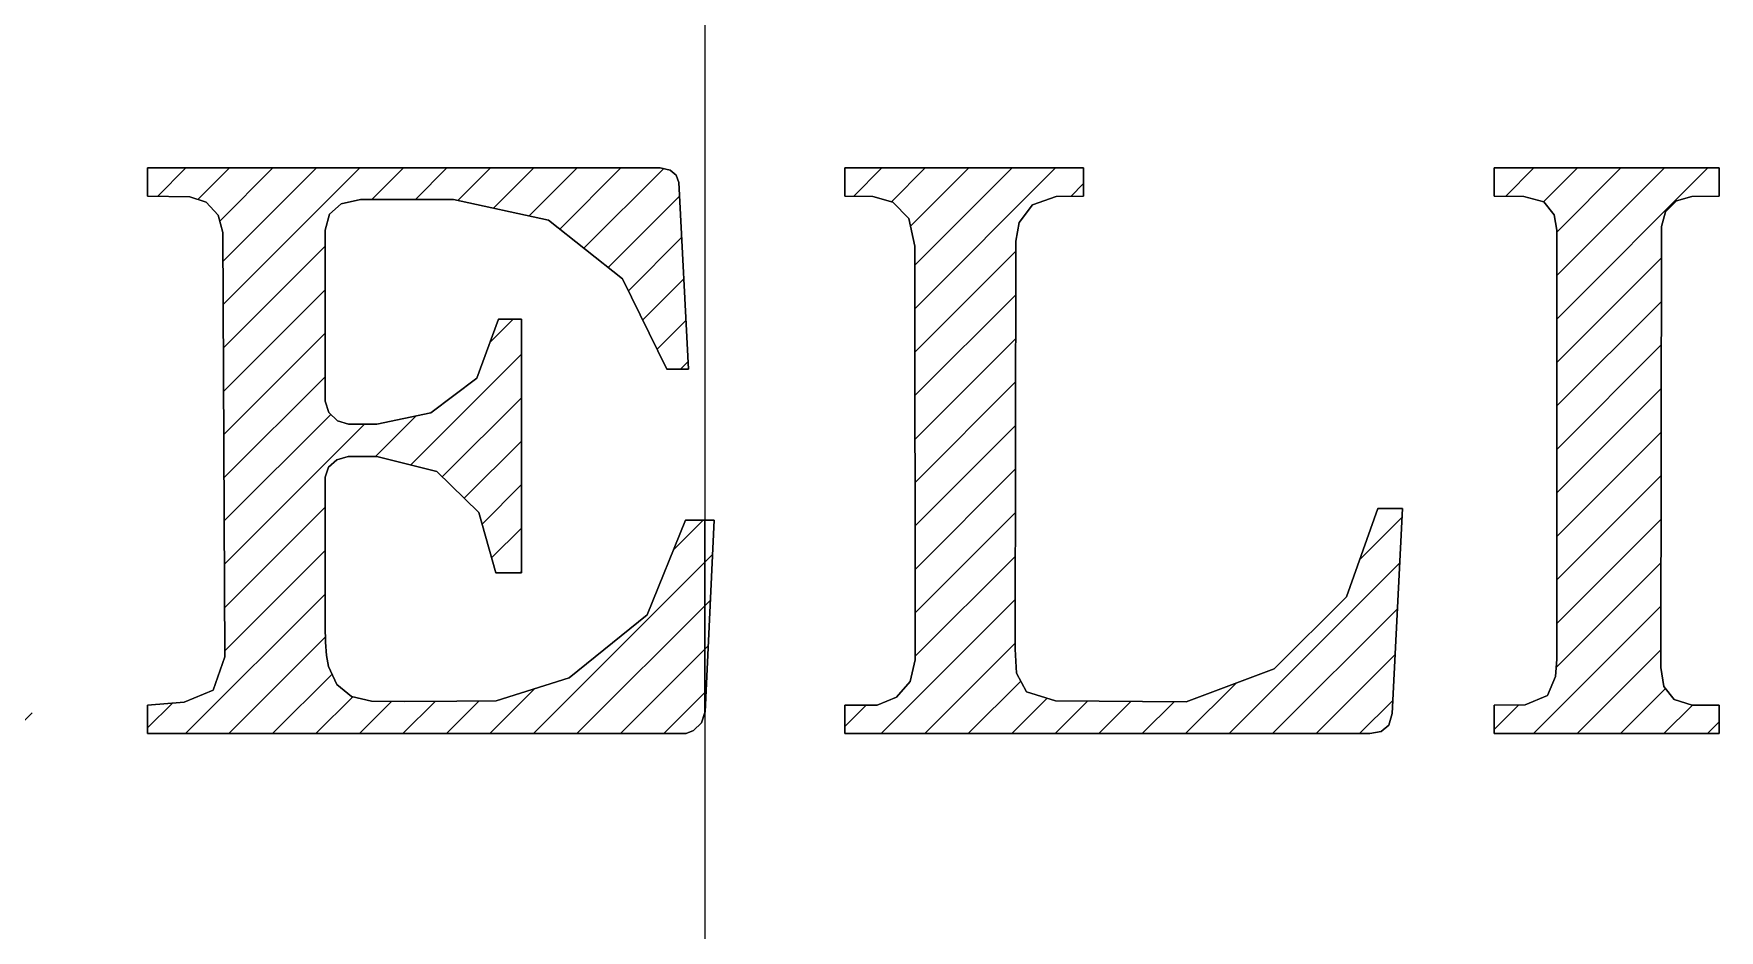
# Model space of a CAD drawing. Extents: x 43789 to 44209, y -38468 to -38171.
# Drawn here: x 43937.26 to 43944.11, y -38263.19 to -38259.54 of the extents above; entities that cross this region are included whole.
import ezdxf

# ---------------------------------------------------------------- set-up
doc = ezdxf.new("R2010")
doc.units = 0
doc.header["$LTSCALE"] = 7
doc.header["$MEASUREMENT"] = 0
doc.linetypes.add('CENTER', pattern=[2, 1.25, -0.25, 0.25, -0.25])
doc.layers.get('0').update_dxf_attribs({"color": 2, "linetype": 'CONTINUOUS'})
doc.layers.add('CL', color=1, linetype='CENTER')
doc.layers.add('D', color=2, linetype='CONTINUOUS')
pattern_1 = [(45, (8412.3692, -32212.31306), (-0.08838834765, 0.08838834765), [])]

msp = doc.modelspace()

# ---------------------------------------------------------------- hatches: boundary and pattern name
at = {"layer": 'D'}
h = msp.add_hatch(dxfattribs=at)
h.set_pattern_fill('ANSI31', color=256, style=0)
h.set_pattern_definition(pattern_1)
h.paths.add_polyline_path([(43934.8526, -38261.0525), (43934.8107, -38260.8693), (43934.745, -38260.7046), (43934.6583, -38260.5589), (43934.5521, -38260.4331), (43934.4268, -38260.3268), (43934.3218, -38260.2597), (43934.2053, -38260.2019), (43934.0772, -38260.154), (43933.9422, -38260.1185), (43933.806, -38260.0974), (43933.6683, -38260.0904), (43932.5556, -38260.0904), (43932.5556, -38260.1999), (43932.7159, -38260.2003), (43932.8059, -38260.2253), (43932.8525, -38260.2891), (43932.8651, -38260.3774), (43932.8651, -38262.1124), (43932.8413, -38262.188), (43932.7802, -38262.2503), (43932.6976, -38262.2757), (43932.5654, -38262.2753), (43932.5654, -38262.3904), (43933.6036, -38262.3904), (43933.772, -38262.3884), (43933.9479, -38262.376), (43934.1097, -38262.3439), (43934.2451, -38262.2951), (43934.3638, -38262.2346), (43934.4794, -38262.1547), (43934.5911, -38262.0481), (43934.689, -38261.9186), (43934.7707, -38261.7773), (43934.8284, -38261.6212), (43934.8586, -38261.4448), (43934.8673, -38261.2541)])
h.paths.add_polyline_path([(43934.47, -38261.2523), (43934.4636, -38261.4921), (43934.4294, -38261.77), (43934.3455, -38261.9893), (43934.2754, -38262.073), (43934.1922, -38262.1474), (43934.0959, -38262.206), (43933.9697, -38262.2454), (43933.8168, -38262.2674), (43933.6677, -38262.2743), (43933.5504, -38262.2759), (43933.4451, -38262.277), (43933.3656, -38262.2723), (43933.3181, -38262.2399), (43933.2894, -38262.2005), (43933.2798, -38262.1277), (43933.2798, -38260.3622), (43933.2938, -38260.3002), (43933.3388, -38260.2467), (43933.4202, -38260.2238), (43933.4775, -38260.2226), (43933.5344, -38260.2218), (43933.5843, -38260.2215), (43933.7382, -38260.2238), (43933.9057, -38260.2378), (43934.0438, -38260.274), (43934.1433, -38260.3299), (43934.229, -38260.3975), (43934.3063, -38260.4784), (43934.4106, -38260.7063), (43934.4585, -38260.9966)], flags=16)
h.paths.add_polyline_path([(43936.2032, -38260.0578), (43936.1107, -38260.0578), (43935.9963, -38260.352), (43935.8722, -38260.6723), (43935.738, -38261.0189), (43935.6023, -38261.367), (43935.4747, -38261.6913), (43935.3551, -38261.9915), (43935.3045, -38262.0893), (43935.2419, -38262.1554), (43935.1531, -38262.2181), (43935.0877, -38262.2463), (43935.0112, -38262.2654), (43934.9391, -38262.2753), (43934.9391, -38262.3904), (43935.7759, -38262.3904), (43935.7759, -38262.2753), (43935.6181, -38262.2444), (43935.5098, -38262.1633), (43935.4996, -38262.0236), (43935.6291, -38261.6797), (43936.387, -38261.6797), (43936.5448, -38262.1092), (43936.5524, -38262.1934), (43936.5127, -38262.2543), (43936.448, -38262.2787), (43936.2454, -38262.2798), (43936.2454, -38262.3904), (43937.2497, -38262.3904), (43937.2497, -38262.2753), (43937.1009, -38262.2489), (43937.0246, -38262.1723), (43936.97, -38262.0418)])
h.paths.add_polyline_path([(43936.355, -38261.5618), (43935.6644, -38261.5618), (43936.0064, -38260.6645)], flags=16)
h.paths.add_polyline_path([(43938.4399, -38261.0391), (43938.4399, -38260.3427), (43938.4577, -38260.2781), (43938.5049, -38260.2359), (43938.5846, -38260.2183), (43938.9621, -38260.2183), (43939.3486, -38260.3027), (43939.6485, -38260.5405), (43939.8297, -38260.9083), (43939.9167, -38260.9083), (43939.8778, -38260.1489), (43939.8676, -38260.1195), (43939.8431, -38260.0994), (43939.8016, -38260.0904), (43937.7186, -38260.0904), (43937.7186, -38260.2055), (43937.8902, -38260.2071), (43937.9564, -38260.2295), (43938.0055, -38260.2827), (43938.0247, -38260.3524), (43938.0328, -38262.0778), (43937.985, -38262.2132), (43937.8674, -38262.2627), (43937.7186, -38262.2753), (43937.7186, -38262.3904), (43938.4482, -38262.3904), (43939.1778, -38262.3904), (43939.9074, -38262.3904), (43939.938, -38262.3783), (43939.9701, -38262.3463), (43939.9843, -38262.304), (43939.9843, -38261.5227), (43939.905, -38261.5227), (43939.7487, -38261.9069), (43939.432, -38262.1631), (43939.1355, -38262.2577), (43938.9751, -38262.259), (43938.762, -38262.2605), (43938.6289, -38262.2582), (43938.548, -38262.2396), (43938.4884, -38262.1904), (43938.4542, -38262.1181), (43938.4463, -38262.0734), (43938.4415, -38262.0188), (43938.4399, -38261.9544), (43938.4399, -38261.347), (43938.4537, -38261.3075), (43938.4871, -38261.2767), (43938.5335, -38261.264), (43938.6508, -38261.264), (43938.8945, -38261.3252), (43939.0652, -38261.4913), (43939.1339, -38261.7362), (43939.2384, -38261.7362), (43939.2384, -38260.7052), (43939.1453, -38260.7052), (43939.0569, -38260.9445), (43938.8699, -38261.0861), (43938.6508, -38261.1328), (43938.535, -38261.1328), (43938.4911, -38261.1188), (43938.4551, -38261.0841)])
h.paths.add_polyline_path([(43940.0218, -38261.5227), (43939.9843, -38261.5227), (43939.9843, -38262.304), (43939.9851, -38262.3014)])
h = msp.add_hatch(dxfattribs=at)
h.set_pattern_fill('ANSI31', color=256, style=0)
h.set_pattern_definition(pattern_1)
h.paths.add_polyline_path([(43941.248, -38260.388), (43941.2613, -38260.3116), (43941.3153, -38260.2398), (43941.4115, -38260.2064), (43941.5237, -38260.2055), (43941.5237, -38260.0904), (43940.5528, -38260.0904), (43940.5528, -38260.2055), (43940.6661, -38260.2062), (43940.7481, -38260.2291), (43940.8127, -38260.2965), (43940.8377, -38260.4089), (43940.8387, -38262.0904), (43940.8182, -38262.1785), (43940.7632, -38262.2422), (43940.684, -38262.2754), (43940.5528, -38262.2753), (43940.5528, -38262.3904), (43942.6877, -38262.3904), (43942.7332, -38262.3821), (43942.7645, -38262.3564), (43942.7776, -38262.3083), (43942.8206, -38261.4744), (43942.7197, -38261.4744), (43942.5928, -38261.8344), (43942.2989, -38262.1276), (43941.9406, -38262.261), (43941.4099, -38262.2577), (43941.2917, -38262.2202), (43941.2505, -38262.1446), (43941.2457, -38262.0475)])
h.paths.add_polyline_path([(43943.8729, -38260.3286), (43943.8894, -38260.2691), (43943.9333, -38260.2242), (43943.9957, -38260.2063), (43944.1077, -38260.2055), (43944.1077, -38260.0904), (43943.1919, -38260.0904), (43943.1919, -38260.2055), (43943.3131, -38260.2063), (43943.3946, -38260.2284), (43943.4359, -38260.2815), (43943.4473, -38260.3432), (43943.4473, -38262.0872), (43943.4425, -38262.158), (43943.4091, -38262.2358), (43943.3186, -38262.2735), (43943.1919, -38262.2753), (43943.1919, -38262.3904), (43944.1077, -38262.3904), (43944.1077, -38262.2753), (43943.9971, -38262.2748), (43943.924, -38262.2516), (43943.8829, -38262.1982), (43943.87, -38262.1215)])

# ---------------------------------------------------------------- linework, layer by layer
at = {"color": 255}
for p, q in [((43937.7186, -38260.0904), (43939.8016, -38260.0904)), ((43937.7186, -38260.2055), (43937.7186, -38260.0904)), ((43939.8016, -38260.0904), (43937.7186, -38260.0904)), ((43937.7186, -38260.0904), (43937.7186, -38260.2055)), ((43937.7186, -38260.2055), (43937.7186, -38260.0904)), ((43937.7186, -38260.0904), (43939.8016, -38260.0904)), ((43939.8016, -38260.0904), (43939.8431, -38260.0994)), ((43939.8676, -38260.1195), (43939.8778, -38260.1489)), ((43940.5528, -38260.0904), (43941.5237, -38260.0904)), ((43940.5528, -38260.2055), (43940.5528, -38260.0904)), ((43941.5237, -38260.0904), (43940.5528, -38260.0904)), ((43940.5528, -38260.0904), (43940.5528, -38260.2055)), ((43941.5237, -38260.0904), (43941.5237, -38260.2055)), ((43941.5237, -38260.2055), (43941.5237, -38260.0904)), ((43943.1919, -38260.0904), (43944.1077, -38260.0904)), ((43943.1919, -38260.2055), (43943.1919, -38260.0904)), ((43944.1077, -38260.0904), (43943.1919, -38260.0904)), ((43943.1919, -38260.0904), (43943.1919, -38260.2055)), ((43944.1077, -38260.0904), (43944.1077, -38260.2055)), ((43944.1077, -38260.2055), (43944.1077, -38260.0904)), ((43937.8902, -38260.2071), (43937.7186, -38260.2055)), ((43937.7186, -38260.2055), (43937.8902, -38260.2071)), ((43937.8902, -38260.2071), (43937.7186, -38260.2055)), ((43937.9564, -38260.2295), (43937.8902, -38260.2071)), ((43937.8902, -38260.2071), (43937.9564, -38260.2295)), ((43937.9564, -38260.2295), (43937.8902, -38260.2071)), ((43939.8778, -38260.1489), (43939.9167, -38260.9083)), ((43940.6661, -38260.2062), (43940.5528, -38260.2055)), ((43940.5528, -38260.2055), (43940.6661, -38260.2062)), ((43940.7481, -38260.2291), (43940.6661, -38260.2062)), ((43940.6661, -38260.2062), (43940.7481, -38260.2291)), ((43941.4115, -38260.2064), (43941.3153, -38260.2398)), ((43941.3153, -38260.2398), (43941.4115, -38260.2064)), ((43941.5237, -38260.2055), (43941.4115, -38260.2064)), ((43941.4115, -38260.2064), (43941.5237, -38260.2055)), ((43943.3131, -38260.2063), (43943.1919, -38260.2055)), ((43943.1919, -38260.2055), (43943.3131, -38260.2063)), ((43943.3946, -38260.2284), (43943.3131, -38260.2063)), ((43943.3131, -38260.2063), (43943.3946, -38260.2284)), ((43943.9957, -38260.2063), (43943.9333, -38260.2242)), ((43943.9333, -38260.2242), (43943.9957, -38260.2063)), ((43944.1077, -38260.2055), (43943.9957, -38260.2063)), ((43943.9957, -38260.2063), (43944.1077, -38260.2055)), ((43938.0055, -38260.2827), (43937.9564, -38260.2295)), ((43937.9564, -38260.2295), (43938.0055, -38260.2827)), ((43938.0055, -38260.2827), (43937.9564, -38260.2295)), ((43938.4577, -38260.2781), (43938.4399, -38260.3427)), ((43938.4399, -38260.3427), (43938.4577, -38260.2781)), ((43938.4577, -38260.2781), (43938.4399, -38260.3427)), ((43938.5049, -38260.2359), (43938.4577, -38260.2781)), ((43938.4577, -38260.2781), (43938.5049, -38260.2359)), ((43938.5049, -38260.2359), (43938.4577, -38260.2781)), ((43938.5846, -38260.2183), (43938.5049, -38260.2359)), ((43938.5049, -38260.2359), (43938.5846, -38260.2183)), ((43938.5846, -38260.2183), (43938.5049, -38260.2359)), ((43938.9621, -38260.2183), (43938.5846, -38260.2183)), ((43938.5846, -38260.2183), (43938.9621, -38260.2183)), ((43938.9621, -38260.2183), (43938.5846, -38260.2183)), ((43939.3486, -38260.3027), (43938.9621, -38260.2183)), ((43938.9621, -38260.2183), (43939.3486, -38260.3027)), ((43939.3486, -38260.3027), (43938.9621, -38260.2183)), ((43940.8127, -38260.2965), (43940.7481, -38260.2291)), ((43940.7481, -38260.2291), (43940.8127, -38260.2965)), ((43941.3153, -38260.2398), (43941.2613, -38260.3116)), ((43941.2613, -38260.3116), (43941.3153, -38260.2398)), ((43943.4359, -38260.2815), (43943.3946, -38260.2284)), ((43943.3946, -38260.2284), (43943.4359, -38260.2815)), ((43943.4473, -38260.3432), (43943.4359, -38260.2815)), ((43943.4359, -38260.2815), (43943.4473, -38260.3432)), ((43943.8894, -38260.2691), (43943.8729, -38260.3286)), ((43943.8729, -38260.3286), (43943.8894, -38260.2691)), ((43943.9333, -38260.2242), (43943.8894, -38260.2691)), ((43943.8894, -38260.2691), (43943.9333, -38260.2242)), ((43938.0247, -38260.3524), (43938.0055, -38260.2827)), ((43938.0055, -38260.2827), (43938.0247, -38260.3524)), ((43938.0247, -38260.3524), (43938.0055, -38260.2827)), ((43938.4399, -38260.3427), (43938.4399, -38261.0391)), ((43938.4399, -38261.0391), (43938.4399, -38260.3427)), ((43938.4399, -38260.3427), (43938.4399, -38261.0391)), ((43939.6485, -38260.5405), (43939.3486, -38260.3027)), ((43939.3486, -38260.3027), (43939.6485, -38260.5405)), ((43939.6485, -38260.5405), (43939.3486, -38260.3027)), ((43940.8377, -38260.4089), (43940.8127, -38260.2965)), ((43940.8127, -38260.2965), (43940.8377, -38260.4089)), ((43941.2613, -38260.3116), (43941.248, -38260.388)), ((43941.248, -38260.388), (43941.2613, -38260.3116)), ((43943.4473, -38262.0872), (43943.4473, -38260.3432)), ((43943.4473, -38260.3432), (43943.4473, -38262.0872)), ((43943.8729, -38260.3286), (43943.87, -38262.1215)), ((43943.87, -38262.1215), (43943.8729, -38260.3286)), ((43938.0328, -38262.0778), (43938.0247, -38260.3524)), ((43938.0247, -38260.3524), (43938.0328, -38262.0778)), ((43938.0328, -38262.0778), (43938.0247, -38260.3524)), ((43940.8387, -38262.0904), (43940.8377, -38260.4089)), ((43940.8377, -38260.4089), (43940.8387, -38262.0904)), ((43941.248, -38260.388), (43941.2457, -38262.0475)), ((43941.2457, -38262.0475), (43941.248, -38260.388)), ((43939.8297, -38260.9083), (43939.6485, -38260.5405)), ((43939.6485, -38260.5405), (43939.8297, -38260.9083)), ((43939.8297, -38260.9083), (43939.6485, -38260.5405)), ((43939.0569, -38260.9445), (43939.1453, -38260.7052)), ((43939.1453, -38260.7052), (43939.0569, -38260.9445)), ((43939.0569, -38260.9445), (43939.1453, -38260.7052)), ((43939.1453, -38260.7052), (43939.2384, -38260.7052)), ((43939.2384, -38260.7052), (43939.1453, -38260.7052)), ((43939.1453, -38260.7052), (43939.2384, -38260.7052)), ((43939.2384, -38260.7052), (43939.2384, -38261.7362)), ((43939.2384, -38261.7362), (43939.2384, -38260.7052)), ((43939.2384, -38260.7052), (43939.2384, -38261.7362)), ((43938.8699, -38261.0861), (43939.0569, -38260.9445)), ((43939.0569, -38260.9445), (43938.8699, -38261.0861)), ((43938.8699, -38261.0861), (43939.0569, -38260.9445)), ((43939.9167, -38260.9083), (43939.8297, -38260.9083)), ((43939.8297, -38260.9083), (43939.9167, -38260.9083)), ((43939.9167, -38260.9083), (43939.8297, -38260.9083)), ((43938.4399, -38261.0391), (43938.4551, -38261.0841)), ((43938.4551, -38261.0841), (43938.4399, -38261.0391)), ((43938.4399, -38261.0391), (43938.4551, -38261.0841)), ((43938.4551, -38261.0841), (43938.4911, -38261.1188)), ((43938.4911, -38261.1188), (43938.4551, -38261.0841)), ((43938.4551, -38261.0841), (43938.4911, -38261.1188)), ((43938.6508, -38261.1328), (43938.8699, -38261.0861)), ((43938.8699, -38261.0861), (43938.6508, -38261.1328)), ((43938.6508, -38261.1328), (43938.8699, -38261.0861)), ((43938.4911, -38261.1188), (43938.535, -38261.1328)), ((43938.535, -38261.1328), (43938.4911, -38261.1188)), ((43938.4911, -38261.1188), (43938.535, -38261.1328)), ((43938.535, -38261.1328), (43938.6508, -38261.1328)), ((43938.6508, -38261.1328), (43938.535, -38261.1328)), ((43938.535, -38261.1328), (43938.6508, -38261.1328)), ((43938.4537, -38261.3075), (43938.4399, -38261.347)), ((43938.4399, -38261.347), (43938.4537, -38261.3075)), ((43938.4537, -38261.3075), (43938.4399, -38261.347)), ((43938.4871, -38261.2767), (43938.4537, -38261.3075)), ((43938.4537, -38261.3075), (43938.4871, -38261.2767)), ((43938.4871, -38261.2767), (43938.4537, -38261.3075)), ((43938.5335, -38261.264), (43938.4871, -38261.2767)), ((43938.4871, -38261.2767), (43938.5335, -38261.264)), ((43938.5335, -38261.264), (43938.4871, -38261.2767)), ((43938.6508, -38261.264), (43938.5335, -38261.264)), ((43938.5335, -38261.264), (43938.6508, -38261.264)), ((43938.6508, -38261.264), (43938.5335, -38261.264)), ((43938.8945, -38261.3252), (43938.6508, -38261.264)), ((43938.6508, -38261.264), (43938.8945, -38261.3252)), ((43938.8945, -38261.3252), (43938.6508, -38261.264)), ((43938.4399, -38261.347), (43938.4399, -38261.9544)), ((43938.4399, -38261.9544), (43938.4399, -38261.347)), ((43938.4399, -38261.347), (43938.4399, -38261.9544)), ((43939.0652, -38261.4913), (43938.8945, -38261.3252)), ((43938.8945, -38261.3252), (43939.0652, -38261.4913)), ((43939.0652, -38261.4913), (43938.8945, -38261.3252)), ((43939.1339, -38261.7362), (43939.0652, -38261.4913)), ((43939.0652, -38261.4913), (43939.1339, -38261.7362)), ((43939.1339, -38261.7362), (43939.0652, -38261.4913)), ((43942.5928, -38261.8344), (43942.7197, -38261.4744)), ((43942.7197, -38261.4744), (43942.5928, -38261.8344)), ((43942.7197, -38261.4744), (43942.8206, -38261.4744)), ((43942.8206, -38261.4744), (43942.7197, -38261.4744)), ((43942.8206, -38261.4744), (43942.7776, -38262.3083)), ((43942.7776, -38262.3083), (43942.8206, -38261.4744)), ((43939.7487, -38261.9069), (43939.905, -38261.5227)), ((43939.905, -38261.5227), (43939.7487, -38261.9069)), ((43939.7487, -38261.9069), (43939.905, -38261.5227)), ((43939.905, -38261.5227), (43940.0218, -38261.5227)), ((43939.905, -38261.5227), (43940.0218, -38261.5227)), ((43940.0218, -38261.5227), (43939.9843, -38261.5227)), ((43940.0218, -38261.5227), (43939.9851, -38262.3014)), ((43939.9851, -38262.3014), (43940.0218, -38261.5227)), ((43940.0218, -38261.5227), (43939.9851, -38262.3014)), ((43939.2384, -38261.7362), (43939.1339, -38261.7362)), ((43939.1339, -38261.7362), (43939.2384, -38261.7362)), ((43939.2384, -38261.7362), (43939.1339, -38261.7362)), ((43942.2989, -38262.1276), (43942.5928, -38261.8344)), ((43942.5928, -38261.8344), (43942.2989, -38262.1276)), ((43939.432, -38262.1631), (43939.7487, -38261.9069)), ((43939.7487, -38261.9069), (43939.432, -38262.1631)), ((43939.432, -38262.1631), (43939.7487, -38261.9069)), ((43938.4399, -38261.9544), (43938.4415, -38262.0188)), ((43938.4415, -38262.0188), (43938.4399, -38261.9544)), ((43938.4399, -38261.9544), (43938.4415, -38262.0188)), ((43938.4415, -38262.0188), (43938.4463, -38262.0734)), ((43938.4463, -38262.0734), (43938.4415, -38262.0188)), ((43938.4415, -38262.0188), (43938.4463, -38262.0734)), ((43941.2457, -38262.0475), (43941.2505, -38262.1446)), ((43941.2505, -38262.1446), (43941.2457, -38262.0475)), ((43937.985, -38262.2132), (43938.0328, -38262.0778)), ((43938.0328, -38262.0778), (43937.985, -38262.2132)), ((43937.985, -38262.2132), (43938.0328, -38262.0778)), ((43938.4463, -38262.0734), (43938.4542, -38262.1181)), ((43938.4542, -38262.1181), (43938.4463, -38262.0734)), ((43938.4463, -38262.0734), (43938.4542, -38262.1181)), ((43938.4542, -38262.1181), (43938.4884, -38262.1904)), ((43938.4884, -38262.1904), (43938.4542, -38262.1181)), ((43938.4542, -38262.1181), (43938.4884, -38262.1904)), ((43940.8182, -38262.1785), (43940.8387, -38262.0904)), ((43940.8387, -38262.0904), (43940.8182, -38262.1785)), ((43941.9406, -38262.261), (43942.2989, -38262.1276)), ((43942.2989, -38262.1276), (43941.9406, -38262.261)), ((43943.4425, -38262.158), (43943.4473, -38262.0872)), ((43943.4473, -38262.0872), (43943.4425, -38262.158)), ((43943.87, -38262.1215), (43943.8829, -38262.1982)), ((43943.8829, -38262.1982), (43943.87, -38262.1215)), ((43938.4884, -38262.1904), (43938.548, -38262.2396)), ((43938.548, -38262.2396), (43938.4884, -38262.1904)), ((43938.4884, -38262.1904), (43938.548, -38262.2396)), ((43939.1355, -38262.2577), (43939.432, -38262.1631)), ((43939.432, -38262.1631), (43939.1355, -38262.2577)), ((43939.1355, -38262.2577), (43939.432, -38262.1631)), ((43940.7632, -38262.2422), (43940.8182, -38262.1785)), ((43940.8182, -38262.1785), (43940.7632, -38262.2422)), ((43941.2505, -38262.1446), (43941.2917, -38262.2202)), ((43941.2917, -38262.2202), (43941.2505, -38262.1446)), ((43943.4091, -38262.2358), (43943.4425, -38262.158)), ((43943.4425, -38262.158), (43943.4091, -38262.2358)), ((43943.8829, -38262.1982), (43943.924, -38262.2516)), ((43943.924, -38262.2516), (43943.8829, -38262.1982)), ((43937.7186, -38262.2753), (43937.8674, -38262.2627)), ((43937.8674, -38262.2627), (43937.7186, -38262.2753)), ((43937.7186, -38262.2753), (43937.8674, -38262.2627)), ((43937.8674, -38262.2627), (43937.985, -38262.2132)), ((43937.985, -38262.2132), (43937.8674, -38262.2627)), ((43937.8674, -38262.2627), (43937.985, -38262.2132)), ((43938.548, -38262.2396), (43938.6289, -38262.2582)), ((43938.6289, -38262.2582), (43938.548, -38262.2396)), ((43938.548, -38262.2396), (43938.6289, -38262.2582)), ((43938.6289, -38262.2582), (43938.762, -38262.2605)), ((43938.762, -38262.2605), (43938.6289, -38262.2582)), ((43938.6289, -38262.2582), (43938.762, -38262.2605)), ((43938.762, -38262.2605), (43938.9751, -38262.259)), ((43938.9751, -38262.259), (43938.762, -38262.2605)), ((43938.762, -38262.2605), (43938.9751, -38262.259)), ((43938.9751, -38262.259), (43939.1355, -38262.2577)), ((43939.1355, -38262.2577), (43938.9751, -38262.259)), ((43938.9751, -38262.259), (43939.1355, -38262.2577)), ((43940.684, -38262.2754), (43940.7632, -38262.2422)), ((43940.7632, -38262.2422), (43940.684, -38262.2754)), ((43941.2917, -38262.2202), (43941.4099, -38262.2577)), ((43941.4099, -38262.2577), (43941.2917, -38262.2202)), ((43941.4099, -38262.2577), (43941.9406, -38262.261)), ((43941.9406, -38262.261), (43941.4099, -38262.2577)), ((43943.3186, -38262.2735), (43943.4091, -38262.2358)), ((43943.4091, -38262.2358), (43943.3186, -38262.2735)), ((43943.924, -38262.2516), (43943.9971, -38262.2748)), ((43943.9971, -38262.2748), (43943.924, -38262.2516)), ((43937.7186, -38262.3904), (43937.7186, -38262.2753)), ((43937.7186, -38262.2753), (43937.7186, -38262.3904)), ((43937.7186, -38262.3904), (43937.7186, -38262.2753)), ((43939.9851, -38262.3014), (43939.9701, -38262.3463)), ((43939.9701, -38262.3463), (43939.9843, -38262.304)), ((43939.9843, -38262.304), (43939.9701, -38262.3463)), ((43940.5528, -38262.2753), (43940.684, -38262.2754)), ((43940.5528, -38262.3904), (43940.5528, -38262.2753)), ((43940.684, -38262.2754), (43940.5528, -38262.2753)), ((43940.5528, -38262.2753), (43940.5528, -38262.3904)), ((43942.7776, -38262.3083), (43942.7645, -38262.3564)), ((43942.7645, -38262.3564), (43942.7776, -38262.3083)), ((43943.1919, -38262.2753), (43943.3186, -38262.2735)), ((43943.3186, -38262.2735), (43943.1919, -38262.2753)), ((43943.1919, -38262.3904), (43943.1919, -38262.2753)), ((43943.1919, -38262.2753), (43943.1919, -38262.3904)), ((43943.9971, -38262.2748), (43944.1077, -38262.2753)), ((43944.1077, -38262.2753), (43943.9971, -38262.2748)), ((43944.1077, -38262.2753), (43944.1077, -38262.3904)), ((43944.1077, -38262.3904), (43944.1077, -38262.2753)), ((43938.4482, -38262.3904), (43937.7186, -38262.3904)), ((43937.7186, -38262.3904), (43938.4482, -38262.3904)), ((43938.4482, -38262.3904), (43937.7186, -38262.3904)), ((43939.1778, -38262.3904), (43938.4482, -38262.3904)), ((43938.4482, -38262.3904), (43939.1778, -38262.3904)), ((43939.1778, -38262.3904), (43938.4482, -38262.3904)), ((43939.9074, -38262.3904), (43939.1778, -38262.3904)), ((43939.1778, -38262.3904), (43939.9074, -38262.3904)), ((43939.9074, -38262.3904), (43939.1778, -38262.3904)), ((43939.938, -38262.3783), (43939.9074, -38262.3904)), ((43939.9074, -38262.3904), (43939.938, -38262.3783)), ((43939.938, -38262.3783), (43939.9074, -38262.3904)), ((43939.9701, -38262.3463), (43939.938, -38262.3783)), ((43939.938, -38262.3783), (43939.9701, -38262.3463)), ((43939.9701, -38262.3463), (43939.938, -38262.3783)), ((43942.6877, -38262.3904), (43940.5528, -38262.3904)), ((43940.5528, -38262.3904), (43942.6877, -38262.3904)), ((43942.7332, -38262.3821), (43942.6877, -38262.3904)), ((43942.6877, -38262.3904), (43942.7332, -38262.3821)), ((43942.7645, -38262.3564), (43942.7332, -38262.3821)), ((43942.7332, -38262.3821), (43942.7645, -38262.3564)), ((43944.1077, -38262.3904), (43943.1919, -38262.3904)), ((43943.1919, -38262.3904), (43944.1077, -38262.3904))]:
    msp.add_line(p, q, dxfattribs=at)
at = {"layer": 'CL'}
msp.add_line((43939.9843, -38213.0193), (43939.9843, -38273.0193), dxfattribs=at)
at = {"layer": 'D'}
for p, q in [((43939.8016, -38260.0904), (43939.8431, -38260.0994)), ((43939.8431, -38260.0994), (43939.8676, -38260.1195)), ((43939.8676, -38260.1195), (43939.8778, -38260.1489)), ((43939.8778, -38260.1489), (43939.9167, -38260.9083))]:
    msp.add_line(p, q, dxfattribs=at)
at = {"layer": 'D', "color": 2, "lineweight": 0}
for p, q in [((43939.8431, -38260.0994), (43939.8016, -38260.0904)), ((43939.8676, -38260.1195), (43939.8431, -38260.0994)), ((43939.8431, -38260.0994), (43939.8676, -38260.1195)), ((43939.8778, -38260.1489), (43939.8676, -38260.1195)), ((43939.9167, -38260.9083), (43939.8778, -38260.1489)), ((43939.9843, -38261.5227), (43939.905, -38261.5227)), ((43939.9843, -38262.304), (43939.9851, -38262.3014)), ((43939.9851, -38262.3014), (43939.9843, -38262.304))]:
    msp.add_line(p, q, dxfattribs=at)
at = {"layer": 'D', "color": 1, "lineweight": 0}
for p, q in [((43939.9843, -38262.304), (43939.9843, -38261.5227)), ((43939.9843, -38261.5227), (43939.9843, -38262.304))]:
    msp.add_line(p, q, dxfattribs=at)

doc.saveas('drawing.dxf')
